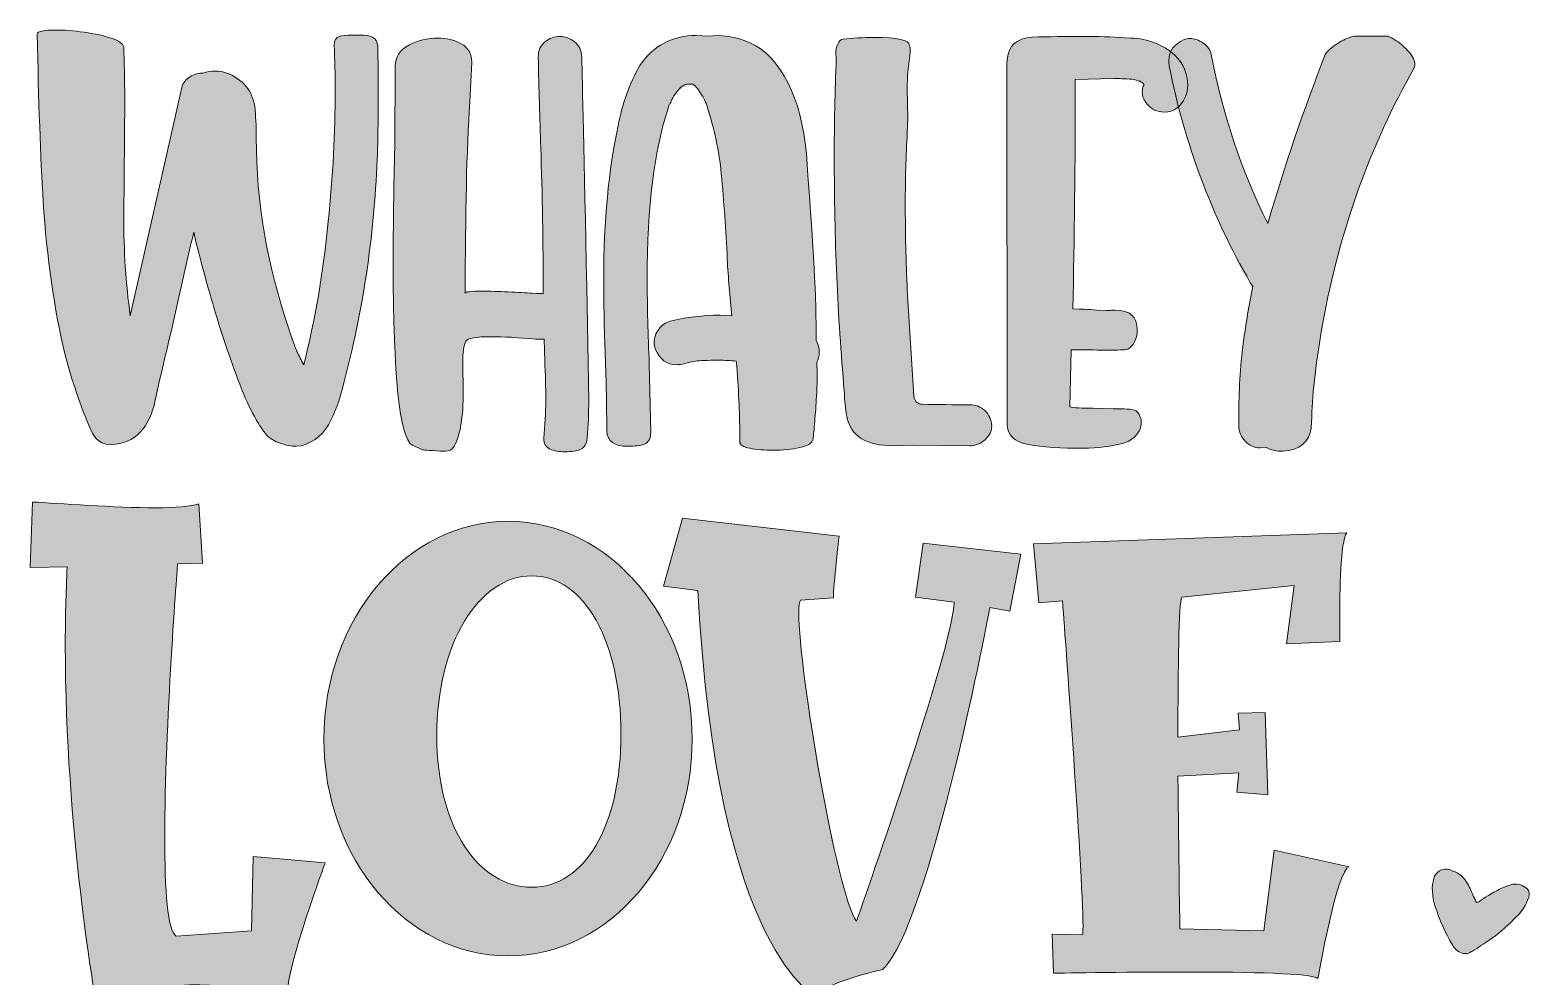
# Model space of a CAD drawing. Header units: inches. Extents: x 149 to 932, y -999 to -80.
# Drawn here: x 181 to 888, y -527 to -80 of the extents above; entities that cross this region are included whole.
import ezdxf

# ---------------------------------------------------------------- set-up
doc = ezdxf.new("R2010")
doc.units = ezdxf.units.IN
doc.header["$MEASUREMENT"] = 0
doc.layers.add('Layer 1', color=7, linetype='Continuous')

# ---------------------------------------------------------------- blocks, each defined once
blk = doc.blocks.new('block 3')
at = {"layer": 'Layer 1', "true_color": 0x04c0cc}
h = blk.add_hatch(color=132, dxfattribs=at)
h.dxf.hatch_style = 2
edge = h.paths.add_edge_path()
edge.add_spline(control_points=[(281.51, -532.16), (281.51, -532.16), (274.55, -530.34), (260.93, -530.34), (249.44, -530.34), (232.79, -531.85), (211.91, -536.7), (211.91, -536.7), (197.69, -458.02), (197.69, -370.26), (197.69, -358.16), (197.99, -345.75), (198.6, -333.34), (198.6, -333.34), (181.05, -333.65), (181.05, -333.65), (181.05, -333.65), (182.26, -302.78), (182.26, -302.78), (194.36, -303.38), (220.99, -305.5), (240.36, -305.5), (249.44, -305.5), (257, -304.9), (260.63, -303.69), (260.63, -303.69), (262.45, -331.53), (262.45, -331.53), (262.45, -331.53), (250.65, -331.83), (250.65, -331.83), (250.65, -331.83), (244.59, -408.69), (244.59, -460.74), (244.59, -485.86), (245.81, -504.92), (250.04, -507.34), (250.04, -507.34), (285.45, -504.92), (285.45, -504.92), (285.45, -504.92), (286.35, -469.82), (286.35, -469.82), (286.35, -469.82), (320.25, -472.85), (320.25, -472.85), (320.25, -472.85), (302.39, -520.96), (302.39, -534.58), (302.39, -534.58), (302.7, -536.7), (302.7, -536.7), (302.7, -536.7), (281.21, -539.42), (281.21, -539.42), (281.21, -539.42), (281.51, -532.16), (281.51, -532.16)], knot_values=[0, 0, 0, 0, 1, 1, 1, 2, 2, 2, 3, 3, 3, 4, 4, 4, 5, 5, 5, 6, 6, 6, 7, 7, 7, 8, 8, 8, 9, 9, 9, 10, 10, 10, 11, 11, 11, 12, 12, 12, 13, 13, 13, 14, 14, 14, 15, 15, 15, 16, 16, 16, 17, 17, 17, 18, 18, 18, 19, 19, 19, 19], degree=3, periodic=1)
h = blk.add_hatch(color=132, dxfattribs=at)
h.dxf.hatch_style = 2
edge = h.paths.add_edge_path()
edge.add_spline(control_points=[(496.07, -344.54), (496.07, -344.54), (479.73, -342.42), (479.73, -342.42), (479.73, -342.42), (488.8, -310.35), (488.8, -310.35), (488.8, -310.35), (562.64, -318.82), (562.64, -318.82), (562.64, -318.82), (559.92, -342.42), (559.92, -347.87), (559.92, -347.87), (544.48, -349.08), (544.48, -349.08), (543.88, -349.68), (543.58, -351.8), (543.58, -355.13), (543.58, -381.76), (561.43, -487.67), (570.81, -500.38), (570.81, -500.38), (616.81, -369.96), (616.81, -350.29), (616.81, -350.29), (616.81, -349.99), (616.81, -349.99), (616.81, -349.99), (598.65, -347.57), (598.65, -347.57), (598.65, -347.57), (602.28, -322.15), (602.28, -322.15), (602.28, -322.15), (648.28, -327.29), (648.28, -327.29), (648.28, -327.29), (643.13, -354.22), (643.13, -354.22), (643.13, -354.22), (633.75, -352.41), (633.75, -352.41), (633.75, -352.41), (605.61, -501.6), (583.22, -523.08), (583.22, -523.08), (553.56, -529.43), (552.65, -536.4), (552.65, -536.4), (504.84, -516.42), (496.07, -344.54)], knot_values=[0, 0, 0, 0, 1, 1, 1, 2, 2, 2, 3, 3, 3, 4, 4, 4, 5, 5, 5, 6, 6, 6, 7, 7, 7, 8, 8, 8, 9, 9, 9, 10, 10, 10, 11, 11, 11, 12, 12, 12, 13, 13, 13, 14, 14, 14, 15, 15, 15, 16, 16, 16, 17, 17, 17, 17], degree=3, periodic=1)
h = blk.add_hatch(color=132, dxfattribs=at)
h.dxf.hatch_style = 2
edge = h.paths.add_edge_path()
edge.add_spline(control_points=[(319.64, -414.44), (319.64, -357.85), (358.68, -311.86), (406.49, -311.86), (454.6, -311.86), (493.34, -357.85), (493.34, -414.44), (493.34, -471.03), (454.6, -516.72), (406.49, -516.72), (358.68, -516.72), (319.64, -471.03), (319.64, -414.44)], knot_values=[0, 0, 0, 0, 1, 1, 1, 2, 2, 2, 3, 3, 3, 4, 4, 4, 4], degree=3, periodic=1)
edge = h.paths.add_edge_path()
edge.add_spline(control_points=[(459.75, -412.02), (459.75, -368.45), (442.5, -337.58), (417.68, -337.58), (392.87, -337.58), (372.9, -369.35), (372.9, -412.93), (372.9, -456.51), (392.87, -484.35), (417.68, -484.35), (442.5, -484.35), (459.75, -455.6), (459.75, -412.02)], knot_values=[0, 0, 0, 0, 1, 1, 1, 2, 2, 2, 3, 3, 3, 4, 4, 4, 4], degree=3, periodic=1)
h = blk.add_hatch(color=132, dxfattribs=at)
h.dxf.hatch_style = 2
edge = h.paths.add_edge_path()
edge.add_spline(control_points=[(726.66, -524.29), (695.19, -524.29), (663.72, -524.9), (663.72, -524.9), (663.72, -524.9), (663.11, -506.44), (663.11, -506.44), (663.11, -506.44), (677.33, -506.74), (677.33, -506.74), (677.64, -506.44), (677.64, -504.92), (677.64, -502.81), (677.64, -477.99), (667.95, -349.38), (667.95, -349.38), (667.95, -349.38), (656.76, -350.29), (656.76, -350.29), (656.76, -350.29), (654.34, -322.45), (654.34, -322.45), (654.34, -322.45), (802.01, -317.3), (802.01, -317.3), (798.98, -321.54), (798.68, -344.84), (798.68, -358.46), (798.68, -358.46), (798.68, -368.45), (798.68, -368.45), (798.68, -368.45), (773.56, -369.66), (773.56, -369.66), (773.56, -369.66), (777.2, -342.12), (777.2, -342.12), (777.2, -342.12), (724.24, -347.57), (724.24, -347.57), (722.72, -350.29), (722.42, -380.55), (722.42, -413.54), (722.42, -413.54), (751.47, -410.21), (751.47, -410.21), (751.47, -410.21), (750.87, -402.34), (750.87, -402.34), (750.87, -402.34), (763.58, -402.04), (763.58, -402.04), (763.58, -402.04), (764.79, -440.77), (764.79, -440.77), (764.79, -440.77), (750.26, -439.56), (750.26, -439.56), (750.26, -439.56), (751.17, -430.48), (751.17, -430.48), (751.17, -430.48), (722.42, -432), (722.42, -432), (722.72, -468.91), (723.33, -504.02), (723.33, -504.02), (723.33, -504.02), (762.97, -504.92), (762.97, -504.92), (762.97, -504.92), (767.81, -466.8), (767.81, -466.8), (767.81, -466.8), (803.22, -474.66), (803.22, -474.66), (797.47, -475.57), (788.39, -527.32), (788.39, -527.32), (785.67, -524.9), (756.01, -524.29), (726.66, -524.29)], knot_values=[0, 0, 0, 0, 1, 1, 1, 2, 2, 2, 3, 3, 3, 4, 4, 4, 5, 5, 5, 6, 6, 6, 7, 7, 7, 8, 8, 8, 9, 9, 9, 10, 10, 10, 11, 11, 11, 12, 12, 12, 13, 13, 13, 14, 14, 14, 15, 15, 15, 16, 16, 16, 17, 17, 17, 18, 18, 18, 19, 19, 19, 20, 20, 20, 21, 21, 21, 22, 22, 22, 23, 23, 23, 24, 24, 24, 25, 25, 25, 26, 26, 26, 27, 27, 27, 27], degree=3, periodic=1)
at = {"layer": 'Layer 1', "lineweight": 0}
for points, knots in [([(281.51, -532.16), (281.51, -532.16), (274.55, -530.34), (260.93, -530.34), (249.44, -530.34), (232.79, -531.85), (211.91, -536.7), (211.91, -536.7), (197.69, -458.02), (197.69, -370.26), (197.69, -358.16), (197.99, -345.75), (198.6, -333.34), (198.6, -333.34), (181.05, -333.65), (181.05, -333.65), (181.05, -333.65), (182.26, -302.78), (182.26, -302.78), (194.36, -303.38), (220.99, -305.5), (240.36, -305.5), (249.44, -305.5), (257, -304.9), (260.63, -303.69), (260.63, -303.69), (262.45, -331.53), (262.45, -331.53), (262.45, -331.53), (250.65, -331.83), (250.65, -331.83), (250.65, -331.83), (244.59, -408.69), (244.59, -460.74), (244.59, -485.86), (245.81, -504.92), (250.04, -507.34), (250.04, -507.34), (285.45, -504.92), (285.45, -504.92), (285.45, -504.92), (286.35, -469.82), (286.35, -469.82), (286.35, -469.82), (320.25, -472.85), (320.25, -472.85), (320.25, -472.85), (302.39, -520.96), (302.39, -534.58), (302.39, -534.58), (302.7, -536.7), (302.7, -536.7), (302.7, -536.7), (281.21, -539.42), (281.21, -539.42), (281.21, -539.42), (281.51, -532.16), (281.51, -532.16)], [0, 0, 0, 0, 1, 1, 1, 2, 2, 2, 3, 3, 3, 4, 4, 4, 5, 5, 5, 6, 6, 6, 7, 7, 7, 8, 8, 8, 9, 9, 9, 10, 10, 10, 11, 11, 11, 12, 12, 12, 13, 13, 13, 14, 14, 14, 15, 15, 15, 16, 16, 16, 17, 17, 17, 18, 18, 18, 19, 19, 19, 19]), ([(496.07, -344.54), (496.07, -344.54), (479.73, -342.42), (479.73, -342.42), (479.73, -342.42), (488.8, -310.35), (488.8, -310.35), (488.8, -310.35), (562.64, -318.82), (562.64, -318.82), (562.64, -318.82), (559.92, -342.42), (559.92, -347.87), (559.92, -347.87), (544.48, -349.08), (544.48, -349.08), (543.88, -349.68), (543.58, -351.8), (543.58, -355.13), (543.58, -381.76), (561.43, -487.67), (570.81, -500.38), (570.81, -500.38), (616.81, -369.96), (616.81, -350.29), (616.81, -350.29), (616.81, -349.99), (616.81, -349.99), (616.81, -349.99), (598.65, -347.57), (598.65, -347.57), (598.65, -347.57), (602.28, -322.15), (602.28, -322.15), (602.28, -322.15), (648.28, -327.29), (648.28, -327.29), (648.28, -327.29), (643.13, -354.22), (643.13, -354.22), (643.13, -354.22), (633.75, -352.41), (633.75, -352.41), (633.75, -352.41), (605.61, -501.6), (583.22, -523.08), (583.22, -523.08), (553.56, -529.43), (552.65, -536.4), (552.65, -536.4), (504.84, -516.42), (496.07, -344.54)], [0, 0, 0, 0, 1, 1, 1, 2, 2, 2, 3, 3, 3, 4, 4, 4, 5, 5, 5, 6, 6, 6, 7, 7, 7, 8, 8, 8, 9, 9, 9, 10, 10, 10, 11, 11, 11, 12, 12, 12, 13, 13, 13, 14, 14, 14, 15, 15, 15, 16, 16, 16, 17, 17, 17, 17]), ([(319.64, -414.44), (319.64, -357.85), (358.68, -311.86), (406.49, -311.86), (454.6, -311.86), (493.34, -357.85), (493.34, -414.44), (493.34, -471.03), (454.6, -516.72), (406.49, -516.72), (358.68, -516.72), (319.64, -471.03), (319.64, -414.44)], [0, 0, 0, 0, 1, 1, 1, 2, 2, 2, 3, 3, 3, 4, 4, 4, 4]), ([(726.66, -524.29), (695.19, -524.29), (663.72, -524.9), (663.72, -524.9), (663.72, -524.9), (663.11, -506.44), (663.11, -506.44), (663.11, -506.44), (677.33, -506.74), (677.33, -506.74), (677.64, -506.44), (677.64, -504.92), (677.64, -502.81), (677.64, -477.99), (667.95, -349.38), (667.95, -349.38), (667.95, -349.38), (656.76, -350.29), (656.76, -350.29), (656.76, -350.29), (654.34, -322.45), (654.34, -322.45), (654.34, -322.45), (802.01, -317.3), (802.01, -317.3), (798.98, -321.54), (798.68, -344.84), (798.68, -358.46), (798.68, -358.46), (798.68, -368.45), (798.68, -368.45), (798.68, -368.45), (773.56, -369.66), (773.56, -369.66), (773.56, -369.66), (777.2, -342.12), (777.2, -342.12), (777.2, -342.12), (724.24, -347.57), (724.24, -347.57), (722.72, -350.29), (722.42, -380.55), (722.42, -413.54), (722.42, -413.54), (751.47, -410.21), (751.47, -410.21), (751.47, -410.21), (750.87, -402.34), (750.87, -402.34), (750.87, -402.34), (763.58, -402.04), (763.58, -402.04), (763.58, -402.04), (764.79, -440.77), (764.79, -440.77), (764.79, -440.77), (750.26, -439.56), (750.26, -439.56), (750.26, -439.56), (751.17, -430.48), (751.17, -430.48), (751.17, -430.48), (722.42, -432), (722.42, -432), (722.72, -468.91), (723.33, -504.02), (723.33, -504.02), (723.33, -504.02), (762.97, -504.92), (762.97, -504.92), (762.97, -504.92), (767.81, -466.8), (767.81, -466.8), (767.81, -466.8), (803.22, -474.66), (803.22, -474.66), (797.47, -475.57), (788.39, -527.32), (788.39, -527.32), (785.67, -524.9), (756.01, -524.29), (726.66, -524.29)], [0, 0, 0, 0, 1, 1, 1, 2, 2, 2, 3, 3, 3, 4, 4, 4, 5, 5, 5, 6, 6, 6, 7, 7, 7, 8, 8, 8, 9, 9, 9, 10, 10, 10, 11, 11, 11, 12, 12, 12, 13, 13, 13, 14, 14, 14, 15, 15, 15, 16, 16, 16, 17, 17, 17, 18, 18, 18, 19, 19, 19, 20, 20, 20, 21, 21, 21, 22, 22, 22, 23, 23, 23, 24, 24, 24, 25, 25, 25, 26, 26, 26, 27, 27, 27, 27]), ([(459.75, -412.02), (459.75, -368.45), (442.5, -337.58), (417.68, -337.58), (392.87, -337.58), (372.9, -369.35), (372.9, -412.93), (372.9, -456.51), (392.87, -484.35), (417.68, -484.35), (442.5, -484.35), (459.75, -455.6), (459.75, -412.02)], [0, 0, 0, 0, 1, 1, 1, 2, 2, 2, 3, 3, 3, 4, 4, 4, 4])]:
    blk.add_open_spline(points, degree=3, knots=knots, dxfattribs=at)
blk = doc.blocks.new('block 4')
at = {"layer": 'Layer 1', "true_color": 0xff4fa7}
h = blk.add_hatch(color=241, dxfattribs=at)
h.dxf.hatch_style = 2
edge = h.paths.add_edge_path()
edge.add_spline(control_points=[(306.59, -276.5), (304.24, -276.5), (301.72, -276.02), (299.05, -275.08), (296.37, -274.14), (294.33, -272.96), (292.92, -271.54), (288.35, -266.2), (283.76, -257.36), (279.12, -245.01), (274.48, -232.67), (270.28, -219.94), (266.5, -206.81), (262.73, -193.68), (259.98, -183.27), (258.25, -175.56), (254.79, -190.34), (251.41, -205.28), (248.11, -220.37), (245.28, -231.85), (242.61, -243.33), (240.09, -254.8), (237.42, -268.01), (230.5, -275), (219.34, -275.79), (214.94, -275.79), (211.71, -273.43), (209.67, -268.71), (204.8, -257.24), (200.79, -245.52), (197.64, -233.58), (192.46, -211.88), (189, -187.75), (187.27, -161.18), (186.01, -140.11), (185.07, -113.78), (184.44, -82.18), (184.59, -80.92), (187.5, -80.29), (193.16, -80.29), (197.09, -80.29), (201.57, -80.64), (206.61, -81.35), (211.64, -82.06), (215.92, -83), (219.46, -84.18), (223, -85.36), (224.92, -86.74), (225.24, -88.31), (225.55, -95.23), (225.71, -103.25), (225.71, -112.36), (225.71, -112.36), (225.24, -168.25), (225.24, -168.25), (225.24, -184.29), (226.26, -199.85), (228.3, -214.94), (228.3, -214.94), (252.59, -107.41), (252.59, -107.41), (253.22, -105.21), (254.51, -103.52), (256.48, -102.34), (258.45, -101.16), (260.53, -100.57), (262.73, -100.57), (264.62, -99.95), (266.5, -99.63), (268.39, -99.63), (270.28, -99.63), (272.08, -99.95), (273.82, -100.57), (281.52, -103.56), (285.92, -108.83), (287.02, -116.37), (287.49, -120.46), (287.73, -125.41), (287.73, -131.23), (287.73, -161.26), (292.92, -191.36), (303.29, -221.55), (304.71, -226.26), (305.92, -229.68), (306.95, -231.81), (307.97, -233.93), (309.03, -236.01), (310.13, -238.05), (315.47, -217.15), (319.33, -194.66), (321.69, -170.61), (323.89, -149.23), (324.99, -128.56), (324.99, -108.59), (324.99, -101.36), (324.83, -94.29), (324.52, -87.37), (324.52, -85.17), (325.3, -83.83), (326.87, -83.36), (328.44, -82.89), (330.41, -82.65), (332.77, -82.65), (332.77, -82.65), (337.01, -82.65), (337.01, -82.65), (339.21, -82.65), (341.06, -83), (342.56, -83.71), (344.05, -84.42), (344.87, -85.8), (345.03, -87.84), (345.19, -94.6), (345.27, -102.46), (345.27, -111.42), (345.27, -122.43), (345.11, -132.33), (344.8, -141.13), (343.22, -178.24), (337.96, -213.37), (329, -246.54), (327.9, -252.21), (325.89, -258.1), (322.98, -264.23), (320.07, -270.37), (315.4, -274.37), (308.95, -276.26), (308.95, -276.26), (306.59, -276.5), (306.59, -276.5)], knot_values=[0, 0, 0, 0, 1, 1, 1, 2, 2, 2, 3, 3, 3, 4, 4, 4, 5, 5, 5, 6, 6, 6, 7, 7, 7, 8, 8, 8, 9, 9, 9, 10, 10, 10, 11, 11, 11, 12, 12, 12, 13, 13, 13, 14, 14, 14, 15, 15, 15, 16, 16, 16, 17, 17, 17, 18, 18, 18, 19, 19, 19, 20, 20, 20, 21, 21, 21, 22, 22, 22, 23, 23, 23, 24, 24, 24, 25, 25, 25, 26, 26, 26, 27, 27, 27, 28, 28, 28, 29, 29, 29, 30, 30, 30, 31, 31, 31, 32, 32, 32, 33, 33, 33, 34, 34, 34, 35, 35, 35, 36, 36, 36, 37, 37, 37, 38, 38, 38, 39, 39, 39, 40, 40, 40, 41, 41, 41, 42, 42, 42, 43, 43, 43, 43], degree=3, periodic=1)
h = blk.add_hatch(color=241, dxfattribs=at)
h.dxf.hatch_style = 2
edge = h.paths.add_edge_path()
edge.add_spline(control_points=[(433.23, -279.09), (430.55, -279.09), (428.23, -278.65), (426.27, -277.79), (424.3, -276.93), (423.32, -275.24), (423.32, -272.72), (423.95, -266.75), (424.27, -260.78), (424.27, -254.8), (424.27, -248.67), (424.11, -242.54), (423.79, -236.4), (423.79, -236.4), (423.56, -226.03), (423.56, -226.03), (423.56, -226.03), (419.55, -226.03), (419.55, -226.03), (411.37, -225.24), (404.3, -224.85), (398.33, -224.85), (391.56, -224.85), (387.63, -225.56), (386.54, -226.97), (385.59, -228.86), (385.12, -232.24), (385.12, -237.11), (385.12, -237.11), (385.36, -250.79), (385.36, -250.79), (385.36, -262.74), (383.94, -271.31), (381.11, -276.5), (380.17, -278.06), (378.75, -278.85), (376.87, -278.85), (370.42, -278.54), (366.88, -278.3), (366.25, -278.15), (366.25, -278.15), (361.3, -276.02), (361.3, -276.02), (355.33, -272.09), (352.34, -243.64), (352.34, -190.66), (352.34, -171.63), (352.58, -153.32), (353.05, -135.71), (353.05, -135.71), (353.28, -97.27), (353.28, -97.27), (353.28, -93.03), (355.41, -89.77), (359.65, -87.48), (363.9, -85.21), (368.45, -84.07), (373.33, -84.07), (377.41, -84.07), (381.11, -84.97), (384.41, -86.78), (387.71, -88.59), (389.36, -91.46), (389.36, -95.38), (389.36, -95.38), (388.42, -114.25), (388.42, -114.25), (387.01, -136.89), (386.3, -166.92), (386.3, -204.33), (386.3, -203.71), (388.97, -203.39), (394.32, -203.39), (397.93, -203.39), (402.02, -203.51), (406.58, -203.74), (411.14, -203.98), (414.91, -204.18), (417.9, -204.33), (420.88, -204.49), (422.62, -204.57), (423.09, -204.57), (423.09, -180.52), (422.69, -157.56), (421.91, -135.71), (421.44, -122.03), (421.04, -107.88), (420.73, -93.26), (420.73, -89.96), (421.79, -87.48), (423.91, -85.83), (426.03, -84.18), (428.35, -83.36), (430.87, -83.36), (433.38, -83.36), (435.7, -84.18), (437.83, -85.83), (439.95, -87.48), (441.09, -89.96), (441.25, -93.26), (441.56, -103.8), (442.34, -139.8), (443.6, -201.27), (443.6, -201.27), (444.55, -255.04), (444.55, -255.04), (444.55, -261.01), (444.31, -266.91), (443.84, -272.72), (443.52, -275.4), (442.5, -277.12), (440.77, -277.91), (439.04, -278.69), (436.53, -279.09), (433.23, -279.09)], knot_values=[0, 0, 0, 0, 1, 1, 1, 2, 2, 2, 3, 3, 3, 4, 4, 4, 5, 5, 5, 6, 6, 6, 7, 7, 7, 8, 8, 8, 9, 9, 9, 10, 10, 10, 11, 11, 11, 12, 12, 12, 13, 13, 13, 14, 14, 14, 15, 15, 15, 16, 16, 16, 17, 17, 17, 18, 18, 18, 19, 19, 19, 20, 20, 20, 21, 21, 21, 22, 22, 22, 23, 23, 23, 24, 24, 24, 25, 25, 25, 26, 26, 26, 27, 27, 27, 28, 28, 28, 29, 29, 29, 30, 30, 30, 31, 31, 31, 32, 32, 32, 33, 33, 33, 34, 34, 34, 35, 35, 35, 36, 36, 36, 37, 37, 37, 38, 38, 38, 38], degree=3, periodic=1)
h = blk.add_hatch(color=241, dxfattribs=at)
h.dxf.hatch_style = 2
edge = h.paths.add_edge_path()
edge.add_spline(control_points=[(531.56, -278.38), (527.47, -278.38), (523.82, -278.06), (520.59, -277.44), (517.37, -276.81), (515.76, -275.79), (515.76, -274.37), (515.76, -274.37), (515.76, -270.83), (515.76, -270.83), (515.76, -260.78), (515.21, -249.3), (514.11, -236.4), (511.43, -236.09), (508.69, -235.93), (505.86, -235.93), (500.51, -235.93), (496.85, -236.09), (494.89, -236.4), (492.92, -236.72), (491.23, -237.07), (489.82, -237.46), (488.41, -237.86), (487.07, -238.05), (485.81, -238.05), (481.41, -238.05), (478.11, -235.54), (475.91, -230.51), (475.59, -229.57), (475.43, -228.62), (475.43, -227.68), (475.43, -225.32), (476.14, -223.2), (477.56, -221.31), (478.97, -219.42), (480.78, -218.17), (482.98, -217.54), (490.52, -215.65), (498.31, -214.71), (506.33, -214.71), (506.33, -214.71), (511.99, -214.94), (511.99, -214.94), (511.05, -205.98), (510.34, -197.1), (509.87, -188.3), (509.24, -174.78), (508.29, -161.34), (507.04, -147.97), (506.09, -137.44), (503.81, -126.75), (500.2, -115.9), (500.2, -115.75), (500.16, -115.55), (500.08, -115.31), (500, -115.08), (499.92, -114.88), (499.84, -114.72), (499.76, -114.57), (499.65, -114.33), (499.49, -114.01), (499.33, -113.7), (499.17, -113.35), (499.02, -112.95), (498.86, -112.56), (498.62, -112.13), (498.31, -111.66), (497.99, -111.18), (497.68, -110.71), (497.37, -110.24), (497.05, -109.77), (496.74, -109.3), (496.42, -108.83), (496.42, -108.83), (496.42, -108.59), (496.42, -108.59), (496.42, -108.59), (494.53, -106.47), (494.53, -106.47), (494.53, -106.47), (494.3, -106.47), (494.3, -106.47), (494.3, -106.31), (494.26, -106.2), (494.18, -106.11), (494.1, -106.04), (493.98, -105.96), (493.83, -105.88), (493.67, -105.8), (492.65, -105.76), (490.76, -105.76), (490.29, -106.08), (489.82, -106.23), (489.35, -106.23), (489.35, -106.23), (490.52, -106), (490.52, -106), (489.9, -106.15), (489.35, -106.39), (488.88, -106.7), (488.41, -107.02), (488.09, -107.22), (487.94, -107.29), (487.77, -107.37), (487.7, -107.49), (487.7, -107.65), (487.7, -107.65), (487.94, -107.18), (487.94, -107.18), (485.26, -110.32), (483.69, -112.76), (483.22, -114.49), (482.9, -114.96), (482.63, -115.39), (482.39, -115.78), (482.16, -116.18), (482.04, -116.61), (482.04, -117.08), (475.43, -136.73), (472.13, -163.54), (472.13, -197.49), (472.13, -210.55), (472.45, -223.91), (473.08, -237.58), (473.08, -237.58), (473.78, -269.89), (473.78, -269.89), (473.78, -272.88), (472.8, -274.73), (470.83, -275.43), (468.87, -276.14), (466.24, -276.5), (462.94, -276.5), (456.65, -276.5), (453.35, -274.14), (453.03, -269.42), (453.03, -257.95), (452.8, -246.12), (452.32, -233.93), (451.85, -221.75), (451.62, -209.6), (451.62, -197.49), (451.62, -170.46), (453.9, -146.4), (458.46, -125.33), (460.19, -115.43), (463.56, -106), (468.59, -97.04), (475.04, -87.6), (483.93, -82.89), (495.24, -82.89), (495.24, -82.89), (501.14, -83.12), (501.14, -83.12), (501.14, -83.12), (504.91, -82.89), (504.91, -82.89), (512.3, -82.89), (519.29, -85.01), (525.9, -89.25), (539.57, -100.26), (546.89, -120.15), (547.83, -148.92), (550.5, -180.83), (551.84, -206.77), (551.84, -226.74), (552.78, -228.31), (553.25, -230.12), (553.25, -232.16), (553.25, -234.05), (552.86, -235.62), (552.08, -236.88), (552.08, -236.88), (552.31, -242.54), (552.31, -242.54), (552.31, -245.37), (552.19, -248.83), (551.96, -252.91), (551.72, -257), (551.45, -260.93), (551.13, -264.7), (550.82, -268.48), (550.54, -271.27), (550.31, -273.07), (550.07, -274.89), (548.03, -276.22), (544.17, -277.08), (540.32, -277.95), (536.11, -278.38), (531.56, -278.38)], knot_values=[0, 0, 0, 0, 1, 1, 1, 2, 2, 2, 3, 3, 3, 4, 4, 4, 5, 5, 5, 6, 6, 6, 7, 7, 7, 8, 8, 8, 9, 9, 9, 10, 10, 10, 11, 11, 11, 12, 12, 12, 13, 13, 13, 14, 14, 14, 15, 15, 15, 16, 16, 16, 17, 17, 17, 18, 18, 18, 19, 19, 19, 20, 20, 20, 21, 21, 21, 22, 22, 22, 23, 23, 23, 24, 24, 24, 25, 25, 25, 26, 26, 26, 27, 27, 27, 28, 28, 28, 29, 29, 29, 30, 30, 30, 31, 31, 31, 32, 32, 32, 33, 33, 33, 34, 34, 34, 35, 35, 35, 36, 36, 36, 37, 37, 37, 38, 38, 38, 39, 39, 39, 40, 40, 40, 41, 41, 41, 42, 42, 42, 43, 43, 43, 44, 44, 44, 45, 45, 45, 46, 46, 46, 47, 47, 47, 48, 48, 48, 49, 49, 49, 50, 50, 50, 51, 51, 51, 52, 52, 52, 53, 53, 53, 54, 54, 54, 55, 55, 55, 56, 56, 56, 57, 57, 57, 58, 58, 58, 59, 59, 59, 60, 60, 60, 61, 61, 61, 62, 62, 62, 63, 63, 63, 63], degree=3, periodic=1)
edge = h.paths.add_edge_path()
edge.add_spline(control_points=[(488.17, -107.18), (488.17, -107.18), (488.64, -106.7), (488.64, -106.7), (488.64, -106.86), (488.41, -107.02), (487.94, -107.18), (487.94, -107.18), (488.17, -107.18), (488.17, -107.18)], knot_values=[0, 0, 0, 0, 1, 1, 1, 2, 2, 2, 3, 3, 3, 3], degree=3, periodic=1)
h = blk.add_hatch(color=241, dxfattribs=at)
h.dxf.hatch_style = 2
edge = h.paths.add_edge_path()
edge.add_spline(control_points=[(624.24, -276.26), (624.24, -276.26), (597.35, -276.02), (597.35, -276.02), (597.35, -276.02), (588.16, -276.26), (588.16, -276.26), (575.26, -276.26), (567.95, -271.62), (566.23, -262.35), (565.6, -258.89), (565.2, -254.88), (565.05, -250.32), (561.9, -215.1), (560.33, -178.47), (560.33, -140.43), (560.33, -124.86), (560.64, -109.3), (561.27, -93.73), (561.27, -93.73), (561.04, -91.14), (561.04, -91.14), (561.04, -89.88), (561.35, -88.51), (561.98, -87.01), (562.61, -85.52), (563.47, -84.7), (564.57, -84.54), (568.82, -84.07), (573.69, -83.83), (579.2, -83.83), (590.2, -83.83), (595.7, -85.01), (595.7, -87.37), (596.02, -88.31), (596.18, -89.33), (596.18, -90.43), (596.18, -90.43), (595.94, -92.79), (595.94, -92.79), (595.15, -97.82), (594.76, -102.78), (594.76, -107.65), (594.76, -107.65), (595, -122.03), (595, -122.03), (595, -122.03), (594.76, -128.64), (594.76, -128.64), (594.13, -139.8), (593.82, -150.96), (593.82, -162.12), (593.82, -175.64), (594.13, -189.24), (594.76, -202.92), (594.76, -202.92), (597.83, -252.91), (597.83, -252.91), (597.98, -254.01), (598.42, -254.92), (599.12, -255.63), (599.83, -256.33), (600.73, -256.69), (601.83, -256.69), (609.22, -256.84), (616.69, -256.92), (624.24, -256.92), (627.07, -256.92), (629.46, -257.87), (631.43, -259.75), (633.39, -261.64), (634.45, -264), (634.61, -266.83), (634.61, -269.34), (633.55, -271.54), (631.43, -273.43), (629.31, -275.32), (626.91, -276.26), (624.24, -276.26)], knot_values=[0, 0, 0, 0, 1, 1, 1, 2, 2, 2, 3, 3, 3, 4, 4, 4, 5, 5, 5, 6, 6, 6, 7, 7, 7, 8, 8, 8, 9, 9, 9, 10, 10, 10, 11, 11, 11, 12, 12, 12, 13, 13, 13, 14, 14, 14, 15, 15, 15, 16, 16, 16, 17, 17, 17, 18, 18, 18, 19, 19, 19, 20, 20, 20, 21, 21, 21, 22, 22, 22, 23, 23, 23, 24, 24, 24, 25, 25, 25, 26, 26, 26, 26], degree=3, periodic=1)
h = blk.add_hatch(color=241, dxfattribs=at)
h.dxf.hatch_style = 2
edge = h.paths.add_edge_path()
edge.add_spline(control_points=[(678, -277.44), (667.31, -277.44), (658.62, -276.85), (651.94, -275.67), (645.26, -274.49), (641.92, -271.23), (641.92, -265.88), (641.92, -265.88), (641.69, -97.27), (641.69, -97.27), (641.69, -95.7), (641.92, -93.81), (642.39, -91.61), (643.65, -86.27), (648.32, -83.56), (656.42, -83.48), (664.52, -83.4), (672.49, -83.36), (680.36, -83.36), (686.96, -83.36), (693.56, -83.59), (700.17, -84.07), (708.19, -84.38), (715.1, -87.05), (720.92, -92.08), (725.01, -96.33), (727.05, -101.04), (727.05, -106.23), (727.05, -108.12), (726.66, -110.01), (725.87, -111.89), (723.83, -116.61), (720.53, -118.97), (715.97, -118.97), (712.51, -118.97), (709.84, -117.71), (707.95, -115.19), (706.38, -113.47), (705.59, -111.58), (705.59, -109.53), (705.59, -107.96), (705.83, -106.94), (706.3, -106.47), (706.3, -106.47), (706.3, -105.76), (706.3, -105.76), (706.14, -105.61), (705.87, -105.37), (705.47, -105.05), (705.08, -104.74), (704.65, -104.5), (704.18, -104.35), (704.18, -104.35), (704.41, -104.58), (704.41, -104.58), (704.41, -104.58), (701.82, -103.64), (701.82, -103.64), (698.83, -103.33), (695.61, -103.17), (692.15, -103.17), (692.15, -103.17), (673.99, -103.64), (673.99, -103.64), (673.99, -143.26), (673.6, -179.26), (672.81, -211.64), (672.81, -211.64), (675.64, -211.88), (675.64, -211.88), (679.1, -211.88), (682.95, -212.12), (687.2, -212.59), (689.24, -212.59), (690.5, -212.51), (690.97, -212.35), (690.97, -212.35), (692.86, -212.35), (692.86, -212.35), (699.77, -212.35), (703.23, -215.42), (703.23, -221.55), (703.23, -223.91), (702.68, -226.03), (701.58, -227.91), (700.48, -229.8), (699.14, -230.83), (697.57, -230.98), (694.74, -231.14), (691.28, -231.22), (687.2, -231.22), (683.74, -231.06), (678.71, -230.98), (672.1, -230.98), (672.1, -230.98), (671.4, -257.87), (671.4, -257.87), (673.28, -258.34), (676.98, -258.57), (682.48, -258.57), (682.48, -258.57), (691.92, -258.81), (691.92, -258.81), (697.26, -258.81), (700.56, -259.01), (701.82, -259.4), (703.07, -259.79), (704.02, -260.93), (704.65, -262.82), (704.96, -263.61), (705.12, -264.47), (705.12, -265.41), (705.12, -267.46), (704.37, -269.34), (702.88, -271.07), (701.38, -272.8), (699.54, -274.06), (697.34, -274.84), (690.89, -276.58), (684.45, -277.44), (678, -277.44)], knot_values=[0, 0, 0, 0, 1, 1, 1, 2, 2, 2, 3, 3, 3, 4, 4, 4, 5, 5, 5, 6, 6, 6, 7, 7, 7, 8, 8, 8, 9, 9, 9, 10, 10, 10, 11, 11, 11, 12, 12, 12, 13, 13, 13, 14, 14, 14, 15, 15, 15, 16, 16, 16, 17, 17, 17, 18, 18, 18, 19, 19, 19, 20, 20, 20, 21, 21, 21, 22, 22, 22, 23, 23, 23, 24, 24, 24, 25, 25, 25, 26, 26, 26, 27, 27, 27, 28, 28, 28, 29, 29, 29, 30, 30, 30, 31, 31, 31, 32, 32, 32, 33, 33, 33, 34, 34, 34, 35, 35, 35, 36, 36, 36, 37, 37, 37, 38, 38, 38, 39, 39, 39, 40, 40, 40, 40], degree=3, periodic=1)
h = blk.add_hatch(color=241, dxfattribs=at)
h.dxf.hatch_style = 2
edge = h.paths.add_edge_path()
edge.add_spline(control_points=[(771.85, -278.85), (768.87, -278.85), (766.2, -278.22), (763.84, -276.97), (763.84, -276.97), (761.24, -277.2), (761.24, -277.2), (758.41, -277.2), (756.06, -276.18), (754.17, -274.14), (752.28, -272.09), (751.26, -269.74), (751.1, -267.06), (751.1, -267.06), (751.1, -262.11), (751.1, -262.11), (751.1, -250.64), (751.81, -239.16), (753.23, -227.68), (754.48, -218.72), (755.97, -209.84), (757.7, -201.03), (757.23, -200.56), (756.84, -200.01), (756.53, -199.38), (738.13, -167.47), (725.4, -133.43), (718.32, -97.27), (718.16, -96.49), (718.09, -95.62), (718.09, -94.68), (718.09, -90.28), (720.52, -86.98), (725.4, -84.77), (726.18, -84.46), (727.05, -84.3), (727.99, -84.3), (730.19, -84.3), (732.31, -85.01), (734.36, -86.42), (736.4, -87.84), (737.66, -89.65), (738.13, -91.85), (743.48, -119.99), (752.36, -146.56), (764.78, -171.55), (772.64, -144.52), (781.68, -117.95), (791.9, -91.85), (792.37, -90.9), (793.51, -89.72), (795.32, -88.31), (797.12, -86.89), (799.13, -85.68), (801.33, -84.65), (803.53, -83.63), (805.26, -83.12), (806.52, -83.12), (806.52, -83.12), (820.43, -83.12), (820.43, -83.12), (821.53, -83.12), (823.18, -83.87), (825.39, -85.36), (827.59, -86.86), (829.59, -88.63), (831.4, -90.67), (833.2, -92.71), (834.11, -94.68), (834.11, -96.56), (834.11, -97.19), (833.95, -97.82), (833.64, -98.45), (813.04, -134.77), (798.74, -174.7), (790.72, -218.25), (787.57, -236.01), (785.85, -250.79), (785.53, -262.58), (785.53, -262.58), (785.3, -267.77), (785.3, -267.77), (784.35, -274.53), (779.87, -278.22), (771.85, -278.85)], knot_values=[0, 0, 0, 0, 1, 1, 1, 2, 2, 2, 3, 3, 3, 4, 4, 4, 5, 5, 5, 6, 6, 6, 7, 7, 7, 8, 8, 8, 9, 9, 9, 10, 10, 10, 11, 11, 11, 12, 12, 12, 13, 13, 13, 14, 14, 14, 15, 15, 15, 16, 16, 16, 17, 17, 17, 18, 18, 18, 19, 19, 19, 20, 20, 20, 21, 21, 21, 22, 22, 22, 23, 23, 23, 24, 24, 24, 25, 25, 25, 26, 26, 26, 27, 27, 27, 28, 28, 28, 28], degree=3, periodic=1)
at = {"layer": 'Layer 1', "lineweight": 0}
for points, knots in [([(306.59, -276.5), (304.24, -276.5), (301.72, -276.02), (299.05, -275.08), (296.37, -274.14), (294.33, -272.96), (292.92, -271.54), (288.35, -266.2), (283.76, -257.36), (279.12, -245.01), (274.48, -232.67), (270.28, -219.94), (266.5, -206.81), (262.73, -193.68), (259.98, -183.27), (258.25, -175.56), (254.79, -190.34), (251.41, -205.28), (248.11, -220.37), (245.28, -231.85), (242.61, -243.33), (240.09, -254.8), (237.42, -268.01), (230.5, -275), (219.34, -275.79), (214.94, -275.79), (211.71, -273.43), (209.67, -268.71), (204.8, -257.24), (200.79, -245.52), (197.64, -233.58), (192.46, -211.88), (189, -187.75), (187.27, -161.18), (186.01, -140.11), (185.07, -113.78), (184.44, -82.18), (184.59, -80.92), (187.5, -80.29), (193.16, -80.29), (197.09, -80.29), (201.57, -80.64), (206.61, -81.35), (211.64, -82.06), (215.92, -83), (219.46, -84.18), (223, -85.36), (224.92, -86.74), (225.24, -88.31), (225.55, -95.23), (225.71, -103.25), (225.71, -112.36), (225.71, -112.36), (225.24, -168.25), (225.24, -168.25), (225.24, -184.29), (226.26, -199.85), (228.3, -214.94), (228.3, -214.94), (252.59, -107.41), (252.59, -107.41), (253.22, -105.21), (254.51, -103.52), (256.48, -102.34), (258.45, -101.16), (260.53, -100.57), (262.73, -100.57), (264.62, -99.95), (266.5, -99.63), (268.39, -99.63), (270.28, -99.63), (272.08, -99.95), (273.82, -100.57), (281.52, -103.56), (285.92, -108.83), (287.02, -116.37), (287.49, -120.46), (287.73, -125.41), (287.73, -131.23), (287.73, -161.26), (292.92, -191.36), (303.29, -221.55), (304.71, -226.26), (305.92, -229.68), (306.95, -231.81), (307.97, -233.93), (309.03, -236.01), (310.13, -238.05), (315.47, -217.15), (319.33, -194.66), (321.69, -170.61), (323.89, -149.23), (324.99, -128.56), (324.99, -108.59), (324.99, -101.36), (324.83, -94.29), (324.52, -87.37), (324.52, -85.17), (325.3, -83.83), (326.87, -83.36), (328.44, -82.89), (330.41, -82.65), (332.77, -82.65), (332.77, -82.65), (337.01, -82.65), (337.01, -82.65), (339.21, -82.65), (341.06, -83), (342.56, -83.71), (344.05, -84.42), (344.87, -85.8), (345.03, -87.84), (345.19, -94.6), (345.27, -102.46), (345.27, -111.42), (345.27, -122.43), (345.11, -132.33), (344.8, -141.13), (343.22, -178.24), (337.96, -213.37), (329, -246.54), (327.9, -252.21), (325.89, -258.1), (322.98, -264.23), (320.07, -270.37), (315.4, -274.37), (308.95, -276.26), (308.95, -276.26), (306.59, -276.5), (306.59, -276.5)], [0, 0, 0, 0, 1, 1, 1, 2, 2, 2, 3, 3, 3, 4, 4, 4, 5, 5, 5, 6, 6, 6, 7, 7, 7, 8, 8, 8, 9, 9, 9, 10, 10, 10, 11, 11, 11, 12, 12, 12, 13, 13, 13, 14, 14, 14, 15, 15, 15, 16, 16, 16, 17, 17, 17, 18, 18, 18, 19, 19, 19, 20, 20, 20, 21, 21, 21, 22, 22, 22, 23, 23, 23, 24, 24, 24, 25, 25, 25, 26, 26, 26, 27, 27, 27, 28, 28, 28, 29, 29, 29, 30, 30, 30, 31, 31, 31, 32, 32, 32, 33, 33, 33, 34, 34, 34, 35, 35, 35, 36, 36, 36, 37, 37, 37, 38, 38, 38, 39, 39, 39, 40, 40, 40, 41, 41, 41, 42, 42, 42, 43, 43, 43, 43]), ([(433.23, -279.09), (430.55, -279.09), (428.23, -278.65), (426.27, -277.79), (424.3, -276.93), (423.32, -275.24), (423.32, -272.72), (423.95, -266.75), (424.27, -260.78), (424.27, -254.8), (424.27, -248.67), (424.11, -242.54), (423.79, -236.4), (423.79, -236.4), (423.56, -226.03), (423.56, -226.03), (423.56, -226.03), (419.55, -226.03), (419.55, -226.03), (411.37, -225.24), (404.3, -224.85), (398.33, -224.85), (391.56, -224.85), (387.63, -225.56), (386.54, -226.97), (385.59, -228.86), (385.12, -232.24), (385.12, -237.11), (385.12, -237.11), (385.36, -250.79), (385.36, -250.79), (385.36, -262.74), (383.94, -271.31), (381.11, -276.5), (380.17, -278.06), (378.75, -278.85), (376.87, -278.85), (370.42, -278.54), (366.88, -278.3), (366.25, -278.15), (366.25, -278.15), (361.3, -276.02), (361.3, -276.02), (355.33, -272.09), (352.34, -243.64), (352.34, -190.66), (352.34, -171.63), (352.58, -153.32), (353.05, -135.71), (353.05, -135.71), (353.28, -97.27), (353.28, -97.27), (353.28, -93.03), (355.41, -89.77), (359.65, -87.48), (363.9, -85.21), (368.45, -84.07), (373.33, -84.07), (377.41, -84.07), (381.11, -84.97), (384.41, -86.78), (387.71, -88.59), (389.36, -91.46), (389.36, -95.38), (389.36, -95.38), (388.42, -114.25), (388.42, -114.25), (387.01, -136.89), (386.3, -166.92), (386.3, -204.33), (386.3, -203.71), (388.97, -203.39), (394.32, -203.39), (397.93, -203.39), (402.02, -203.51), (406.58, -203.74), (411.14, -203.98), (414.91, -204.18), (417.9, -204.33), (420.88, -204.49), (422.62, -204.57), (423.09, -204.57), (423.09, -180.52), (422.69, -157.56), (421.91, -135.71), (421.44, -122.03), (421.04, -107.88), (420.73, -93.26), (420.73, -89.96), (421.79, -87.48), (423.91, -85.83), (426.03, -84.18), (428.35, -83.36), (430.87, -83.36), (433.38, -83.36), (435.7, -84.18), (437.83, -85.83), (439.95, -87.48), (441.09, -89.96), (441.25, -93.26), (441.56, -103.8), (442.34, -139.8), (443.6, -201.27), (443.6, -201.27), (444.55, -255.04), (444.55, -255.04), (444.55, -261.01), (444.31, -266.91), (443.84, -272.72), (443.52, -275.4), (442.5, -277.12), (440.77, -277.91), (439.04, -278.69), (436.53, -279.09), (433.23, -279.09)], [0, 0, 0, 0, 1, 1, 1, 2, 2, 2, 3, 3, 3, 4, 4, 4, 5, 5, 5, 6, 6, 6, 7, 7, 7, 8, 8, 8, 9, 9, 9, 10, 10, 10, 11, 11, 11, 12, 12, 12, 13, 13, 13, 14, 14, 14, 15, 15, 15, 16, 16, 16, 17, 17, 17, 18, 18, 18, 19, 19, 19, 20, 20, 20, 21, 21, 21, 22, 22, 22, 23, 23, 23, 24, 24, 24, 25, 25, 25, 26, 26, 26, 27, 27, 27, 28, 28, 28, 29, 29, 29, 30, 30, 30, 31, 31, 31, 32, 32, 32, 33, 33, 33, 34, 34, 34, 35, 35, 35, 36, 36, 36, 37, 37, 37, 38, 38, 38, 38]), ([(531.56, -278.38), (527.47, -278.38), (523.82, -278.06), (520.59, -277.44), (517.37, -276.81), (515.76, -275.79), (515.76, -274.37), (515.76, -274.37), (515.76, -270.83), (515.76, -270.83), (515.76, -260.78), (515.21, -249.3), (514.11, -236.4), (511.43, -236.09), (508.69, -235.93), (505.86, -235.93), (500.51, -235.93), (496.85, -236.09), (494.89, -236.4), (492.92, -236.72), (491.23, -237.07), (489.82, -237.46), (488.41, -237.86), (487.07, -238.05), (485.81, -238.05), (481.41, -238.05), (478.11, -235.54), (475.91, -230.51), (475.59, -229.57), (475.43, -228.62), (475.43, -227.68), (475.43, -225.32), (476.14, -223.2), (477.56, -221.31), (478.97, -219.42), (480.78, -218.17), (482.98, -217.54), (490.52, -215.65), (498.31, -214.71), (506.33, -214.71), (506.33, -214.71), (511.99, -214.94), (511.99, -214.94), (511.05, -205.98), (510.34, -197.1), (509.87, -188.3), (509.24, -174.78), (508.29, -161.34), (507.04, -147.97), (506.09, -137.44), (503.81, -126.75), (500.2, -115.9), (500.2, -115.75), (500.16, -115.55), (500.08, -115.31), (500, -115.08), (499.92, -114.88), (499.84, -114.72), (499.76, -114.57), (499.65, -114.33), (499.49, -114.01), (499.33, -113.7), (499.17, -113.35), (499.02, -112.95), (498.86, -112.56), (498.62, -112.13), (498.31, -111.66), (497.99, -111.18), (497.68, -110.71), (497.37, -110.24), (497.05, -109.77), (496.74, -109.3), (496.42, -108.83), (496.42, -108.83), (496.42, -108.59), (496.42, -108.59), (496.42, -108.59), (494.53, -106.47), (494.53, -106.47), (494.53, -106.47), (494.3, -106.47), (494.3, -106.47), (494.3, -106.31), (494.26, -106.2), (494.18, -106.11), (494.1, -106.04), (493.98, -105.96), (493.83, -105.88), (493.67, -105.8), (492.65, -105.76), (490.76, -105.76), (490.29, -106.08), (489.82, -106.23), (489.35, -106.23), (489.35, -106.23), (490.52, -106), (490.52, -106), (489.9, -106.15), (489.35, -106.39), (488.88, -106.7), (488.41, -107.02), (488.09, -107.22), (487.94, -107.29), (487.77, -107.37), (487.7, -107.49), (487.7, -107.65), (487.7, -107.65), (487.94, -107.18), (487.94, -107.18), (485.26, -110.32), (483.69, -112.76), (483.22, -114.49), (482.9, -114.96), (482.63, -115.39), (482.39, -115.78), (482.16, -116.18), (482.04, -116.61), (482.04, -117.08), (475.43, -136.73), (472.13, -163.54), (472.13, -197.49), (472.13, -210.55), (472.45, -223.91), (473.08, -237.58), (473.08, -237.58), (473.78, -269.89), (473.78, -269.89), (473.78, -272.88), (472.8, -274.73), (470.83, -275.43), (468.87, -276.14), (466.24, -276.5), (462.94, -276.5), (456.65, -276.5), (453.35, -274.14), (453.03, -269.42), (453.03, -257.95), (452.8, -246.12), (452.32, -233.93), (451.85, -221.75), (451.62, -209.6), (451.62, -197.49), (451.62, -170.46), (453.9, -146.4), (458.46, -125.33), (460.19, -115.43), (463.56, -106), (468.59, -97.04), (475.04, -87.6), (483.93, -82.89), (495.24, -82.89), (495.24, -82.89), (501.14, -83.12), (501.14, -83.12), (501.14, -83.12), (504.91, -82.89), (504.91, -82.89), (512.3, -82.89), (519.29, -85.01), (525.9, -89.25), (539.57, -100.26), (546.89, -120.15), (547.83, -148.92), (550.5, -180.83), (551.84, -206.77), (551.84, -226.74), (552.78, -228.31), (553.25, -230.12), (553.25, -232.16), (553.25, -234.05), (552.86, -235.62), (552.08, -236.88), (552.08, -236.88), (552.31, -242.54), (552.31, -242.54), (552.31, -245.37), (552.19, -248.83), (551.96, -252.91), (551.72, -257), (551.45, -260.93), (551.13, -264.7), (550.82, -268.48), (550.54, -271.27), (550.31, -273.07), (550.07, -274.89), (548.03, -276.22), (544.17, -277.08), (540.32, -277.95), (536.11, -278.38), (531.56, -278.38)], [0, 0, 0, 0, 1, 1, 1, 2, 2, 2, 3, 3, 3, 4, 4, 4, 5, 5, 5, 6, 6, 6, 7, 7, 7, 8, 8, 8, 9, 9, 9, 10, 10, 10, 11, 11, 11, 12, 12, 12, 13, 13, 13, 14, 14, 14, 15, 15, 15, 16, 16, 16, 17, 17, 17, 18, 18, 18, 19, 19, 19, 20, 20, 20, 21, 21, 21, 22, 22, 22, 23, 23, 23, 24, 24, 24, 25, 25, 25, 26, 26, 26, 27, 27, 27, 28, 28, 28, 29, 29, 29, 30, 30, 30, 31, 31, 31, 32, 32, 32, 33, 33, 33, 34, 34, 34, 35, 35, 35, 36, 36, 36, 37, 37, 37, 38, 38, 38, 39, 39, 39, 40, 40, 40, 41, 41, 41, 42, 42, 42, 43, 43, 43, 44, 44, 44, 45, 45, 45, 46, 46, 46, 47, 47, 47, 48, 48, 48, 49, 49, 49, 50, 50, 50, 51, 51, 51, 52, 52, 52, 53, 53, 53, 54, 54, 54, 55, 55, 55, 56, 56, 56, 57, 57, 57, 58, 58, 58, 59, 59, 59, 60, 60, 60, 61, 61, 61, 62, 62, 62, 63, 63, 63, 63]), ([(624.24, -276.26), (624.24, -276.26), (597.35, -276.02), (597.35, -276.02), (597.35, -276.02), (588.16, -276.26), (588.16, -276.26), (575.26, -276.26), (567.95, -271.62), (566.23, -262.35), (565.6, -258.89), (565.2, -254.88), (565.05, -250.32), (561.9, -215.1), (560.33, -178.47), (560.33, -140.43), (560.33, -124.86), (560.64, -109.3), (561.27, -93.73), (561.27, -93.73), (561.04, -91.14), (561.04, -91.14), (561.04, -89.88), (561.35, -88.51), (561.98, -87.01), (562.61, -85.52), (563.47, -84.7), (564.57, -84.54), (568.82, -84.07), (573.69, -83.83), (579.2, -83.83), (590.2, -83.83), (595.7, -85.01), (595.7, -87.37), (596.02, -88.31), (596.18, -89.33), (596.18, -90.43), (596.18, -90.43), (595.94, -92.79), (595.94, -92.79), (595.15, -97.82), (594.76, -102.78), (594.76, -107.65), (594.76, -107.65), (595, -122.03), (595, -122.03), (595, -122.03), (594.76, -128.64), (594.76, -128.64), (594.13, -139.8), (593.82, -150.96), (593.82, -162.12), (593.82, -175.64), (594.13, -189.24), (594.76, -202.92), (594.76, -202.92), (597.83, -252.91), (597.83, -252.91), (597.98, -254.01), (598.42, -254.92), (599.12, -255.63), (599.83, -256.33), (600.73, -256.69), (601.83, -256.69), (609.22, -256.84), (616.69, -256.92), (624.24, -256.92), (627.07, -256.92), (629.46, -257.87), (631.43, -259.75), (633.39, -261.64), (634.45, -264), (634.61, -266.83), (634.61, -269.34), (633.55, -271.54), (631.43, -273.43), (629.31, -275.32), (626.91, -276.26), (624.24, -276.26)], [0, 0, 0, 0, 1, 1, 1, 2, 2, 2, 3, 3, 3, 4, 4, 4, 5, 5, 5, 6, 6, 6, 7, 7, 7, 8, 8, 8, 9, 9, 9, 10, 10, 10, 11, 11, 11, 12, 12, 12, 13, 13, 13, 14, 14, 14, 15, 15, 15, 16, 16, 16, 17, 17, 17, 18, 18, 18, 19, 19, 19, 20, 20, 20, 21, 21, 21, 22, 22, 22, 23, 23, 23, 24, 24, 24, 25, 25, 25, 26, 26, 26, 26]), ([(678, -277.44), (667.31, -277.44), (658.62, -276.85), (651.94, -275.67), (645.26, -274.49), (641.92, -271.23), (641.92, -265.88), (641.92, -265.88), (641.69, -97.27), (641.69, -97.27), (641.69, -95.7), (641.92, -93.81), (642.39, -91.61), (643.65, -86.27), (648.32, -83.56), (656.42, -83.48), (664.52, -83.4), (672.49, -83.36), (680.36, -83.36), (686.96, -83.36), (693.56, -83.59), (700.17, -84.07), (708.19, -84.38), (715.1, -87.05), (720.92, -92.08), (725.01, -96.33), (727.05, -101.04), (727.05, -106.23), (727.05, -108.12), (726.66, -110.01), (725.87, -111.89), (723.83, -116.61), (720.53, -118.97), (715.97, -118.97), (712.51, -118.97), (709.84, -117.71), (707.95, -115.19), (706.38, -113.47), (705.59, -111.58), (705.59, -109.53), (705.59, -107.96), (705.83, -106.94), (706.3, -106.47), (706.3, -106.47), (706.3, -105.76), (706.3, -105.76), (706.14, -105.61), (705.87, -105.37), (705.47, -105.05), (705.08, -104.74), (704.65, -104.5), (704.18, -104.35), (704.18, -104.35), (704.41, -104.58), (704.41, -104.58), (704.41, -104.58), (701.82, -103.64), (701.82, -103.64), (698.83, -103.33), (695.61, -103.17), (692.15, -103.17), (692.15, -103.17), (673.99, -103.64), (673.99, -103.64), (673.99, -143.26), (673.6, -179.26), (672.81, -211.64), (672.81, -211.64), (675.64, -211.88), (675.64, -211.88), (679.1, -211.88), (682.95, -212.12), (687.2, -212.59), (689.24, -212.59), (690.5, -212.51), (690.97, -212.35), (690.97, -212.35), (692.86, -212.35), (692.86, -212.35), (699.77, -212.35), (703.23, -215.42), (703.23, -221.55), (703.23, -223.91), (702.68, -226.03), (701.58, -227.91), (700.48, -229.8), (699.14, -230.83), (697.57, -230.98), (694.74, -231.14), (691.28, -231.22), (687.2, -231.22), (683.74, -231.06), (678.71, -230.98), (672.1, -230.98), (672.1, -230.98), (671.4, -257.87), (671.4, -257.87), (673.28, -258.34), (676.98, -258.57), (682.48, -258.57), (682.48, -258.57), (691.92, -258.81), (691.92, -258.81), (697.26, -258.81), (700.56, -259.01), (701.82, -259.4), (703.07, -259.79), (704.02, -260.93), (704.65, -262.82), (704.96, -263.61), (705.12, -264.47), (705.12, -265.41), (705.12, -267.46), (704.37, -269.34), (702.88, -271.07), (701.38, -272.8), (699.54, -274.06), (697.34, -274.84), (690.89, -276.58), (684.45, -277.44), (678, -277.44)], [0, 0, 0, 0, 1, 1, 1, 2, 2, 2, 3, 3, 3, 4, 4, 4, 5, 5, 5, 6, 6, 6, 7, 7, 7, 8, 8, 8, 9, 9, 9, 10, 10, 10, 11, 11, 11, 12, 12, 12, 13, 13, 13, 14, 14, 14, 15, 15, 15, 16, 16, 16, 17, 17, 17, 18, 18, 18, 19, 19, 19, 20, 20, 20, 21, 21, 21, 22, 22, 22, 23, 23, 23, 24, 24, 24, 25, 25, 25, 26, 26, 26, 27, 27, 27, 28, 28, 28, 29, 29, 29, 30, 30, 30, 31, 31, 31, 32, 32, 32, 33, 33, 33, 34, 34, 34, 35, 35, 35, 36, 36, 36, 37, 37, 37, 38, 38, 38, 39, 39, 39, 40, 40, 40, 40]), ([(771.85, -278.85), (768.87, -278.85), (766.2, -278.22), (763.84, -276.97), (763.84, -276.97), (761.24, -277.2), (761.24, -277.2), (758.41, -277.2), (756.06, -276.18), (754.17, -274.14), (752.28, -272.09), (751.26, -269.74), (751.1, -267.06), (751.1, -267.06), (751.1, -262.11), (751.1, -262.11), (751.1, -250.64), (751.81, -239.16), (753.23, -227.68), (754.48, -218.72), (755.97, -209.84), (757.7, -201.03), (757.23, -200.56), (756.84, -200.01), (756.53, -199.38), (738.13, -167.47), (725.4, -133.43), (718.32, -97.27), (718.16, -96.49), (718.09, -95.62), (718.09, -94.68), (718.09, -90.28), (720.52, -86.98), (725.4, -84.77), (726.18, -84.46), (727.05, -84.3), (727.99, -84.3), (730.19, -84.3), (732.31, -85.01), (734.36, -86.42), (736.4, -87.84), (737.66, -89.65), (738.13, -91.85), (743.48, -119.99), (752.36, -146.56), (764.78, -171.55), (772.64, -144.52), (781.68, -117.95), (791.9, -91.85), (792.37, -90.9), (793.51, -89.72), (795.32, -88.31), (797.12, -86.89), (799.13, -85.68), (801.33, -84.65), (803.53, -83.63), (805.26, -83.12), (806.52, -83.12), (806.52, -83.12), (820.43, -83.12), (820.43, -83.12), (821.53, -83.12), (823.18, -83.87), (825.39, -85.36), (827.59, -86.86), (829.59, -88.63), (831.4, -90.67), (833.2, -92.71), (834.11, -94.68), (834.11, -96.56), (834.11, -97.19), (833.95, -97.82), (833.64, -98.45), (813.04, -134.77), (798.74, -174.7), (790.72, -218.25), (787.57, -236.01), (785.85, -250.79), (785.53, -262.58), (785.53, -262.58), (785.3, -267.77), (785.3, -267.77), (784.35, -274.53), (779.87, -278.22), (771.85, -278.85)], [0, 0, 0, 0, 1, 1, 1, 2, 2, 2, 3, 3, 3, 4, 4, 4, 5, 5, 5, 6, 6, 6, 7, 7, 7, 8, 8, 8, 9, 9, 9, 10, 10, 10, 11, 11, 11, 12, 12, 12, 13, 13, 13, 14, 14, 14, 15, 15, 15, 16, 16, 16, 17, 17, 17, 18, 18, 18, 19, 19, 19, 20, 20, 20, 21, 21, 21, 22, 22, 22, 23, 23, 23, 24, 24, 24, 25, 25, 25, 26, 26, 26, 27, 27, 27, 28, 28, 28, 28]), ([(488.17, -107.18), (488.17, -107.18), (488.64, -106.7), (488.64, -106.7), (488.64, -106.86), (488.41, -107.02), (487.94, -107.18), (487.94, -107.18), (488.17, -107.18), (488.17, -107.18)], [0, 0, 0, 0, 1, 1, 1, 2, 2, 2, 3, 3, 3, 3])]:
    blk.add_open_spline(points, degree=3, knots=knots, dxfattribs=at)
blk = doc.blocks.new('block 2')
at = {"layer": 'Layer 1', "true_color": 0xff4fa7}
h = blk.add_hatch(color=241, dxfattribs=at)
h.dxf.hatch_style = 2
edge = h.paths.add_edge_path()
edge.add_spline(control_points=[(863.29, -491.6), (864.01, -491.25), (864.57, -491.07), (865.02, -490.74), (868.31, -488.37), (871.77, -486.31), (875.46, -484.66), (876.77, -484.08), (878.1, -483.52), (879.47, -483.14), (881.94, -482.45), (884.26, -483.12), (886.35, -484.44), (888.01, -485.49), (888.44, -487.18), (887.81, -489.07), (886.6, -492.72), (884.57, -495.86), (881.77, -498.5), (881.39, -498.86), (880.99, -499.19), (880.64, -499.57), (877.21, -503.26), (873.35, -506.45), (869.21, -509.3), (866.63, -511.06), (863.98, -512.71), (861.35, -514.4), (860.86, -514.71), (860.35, -515), (859.82, -515.25), (858.91, -515.68), (857.99, -515.76), (856.97, -515.5), (854.76, -514.94), (853.12, -513.68), (851.97, -511.74), (848.45, -505.84), (845.75, -499.58), (843.63, -493.07), (842.88, -490.77), (842.56, -488.38), (842.38, -485.97), (842.24, -484.06), (842.55, -482.2), (843.01, -480.37), (843.63, -477.9), (845.98, -475.93), (848.47, -475.77), (849.1, -475.73), (849.77, -475.84), (850.38, -476.03), (851.3, -476.33), (852.18, -476.76), (853.08, -477.13), (854.85, -477.88), (856.34, -479), (857.52, -480.53), (858.93, -482.35), (859.99, -484.36), (860.91, -486.44), (861.36, -487.45), (861.74, -488.5), (862.19, -489.51), (862.47, -490.15), (862.84, -490.76), (863.29, -491.6)], knot_values=[0, 0, 0, 0, 1, 1, 1, 2, 2, 2, 3, 3, 3, 4, 4, 4, 5, 5, 5, 6, 6, 6, 7, 7, 7, 8, 8, 8, 9, 9, 9, 10, 10, 10, 11, 11, 11, 12, 12, 12, 13, 13, 13, 14, 14, 14, 15, 15, 15, 16, 16, 16, 17, 17, 17, 18, 18, 18, 19, 19, 19, 20, 20, 20, 21, 21, 21, 22, 22, 22, 22], degree=3, periodic=1)
at = {"layer": 'Layer 1', "lineweight": 0}
blk.add_open_spline([(863.29, -491.6), (864.01, -491.25), (864.57, -491.07), (865.02, -490.74), (868.31, -488.37), (871.77, -486.31), (875.46, -484.66), (876.77, -484.08), (878.1, -483.52), (879.47, -483.14), (881.94, -482.45), (884.26, -483.12), (886.35, -484.44), (888.01, -485.49), (888.44, -487.18), (887.81, -489.07), (886.6, -492.72), (884.57, -495.86), (881.77, -498.5), (881.39, -498.86), (880.99, -499.19), (880.64, -499.57), (877.21, -503.26), (873.35, -506.45), (869.21, -509.3), (866.63, -511.06), (863.98, -512.71), (861.35, -514.4), (860.86, -514.71), (860.35, -515), (859.82, -515.25), (858.91, -515.68), (857.99, -515.76), (856.97, -515.5), (854.76, -514.94), (853.12, -513.68), (851.97, -511.74), (848.45, -505.84), (845.75, -499.58), (843.63, -493.07), (842.88, -490.77), (842.56, -488.38), (842.38, -485.97), (842.24, -484.06), (842.55, -482.2), (843.01, -480.37), (843.63, -477.9), (845.98, -475.93), (848.47, -475.77), (849.1, -475.73), (849.77, -475.84), (850.38, -476.03), (851.3, -476.33), (852.18, -476.76), (853.08, -477.13), (854.85, -477.88), (856.34, -479), (857.52, -480.53), (858.93, -482.35), (859.99, -484.36), (860.91, -486.44), (861.36, -487.45), (861.74, -488.5), (862.19, -489.51), (862.47, -490.15), (862.84, -490.76), (863.29, -491.6)], degree=3, knots=[0, 0, 0, 0, 1, 1, 1, 2, 2, 2, 3, 3, 3, 4, 4, 4, 5, 5, 5, 6, 6, 6, 7, 7, 7, 8, 8, 8, 9, 9, 9, 10, 10, 10, 11, 11, 11, 12, 12, 12, 13, 13, 13, 14, 14, 14, 15, 15, 15, 16, 16, 16, 17, 17, 17, 18, 18, 18, 19, 19, 19, 20, 20, 20, 21, 21, 21, 22, 22, 22, 22], dxfattribs=at)
at = {"layer": 'Layer 1'}
for name in ['block 4', 'block 3']:
    blk.add_blockref(name, (0, 0), dxfattribs=at)

msp = doc.modelspace()

# ---------------------------------------------------------------- block references
at = {"layer": 'Layer 1'}
msp.add_blockref('block 2', (0, 0), dxfattribs=at)

doc.saveas('drawing.dxf')
